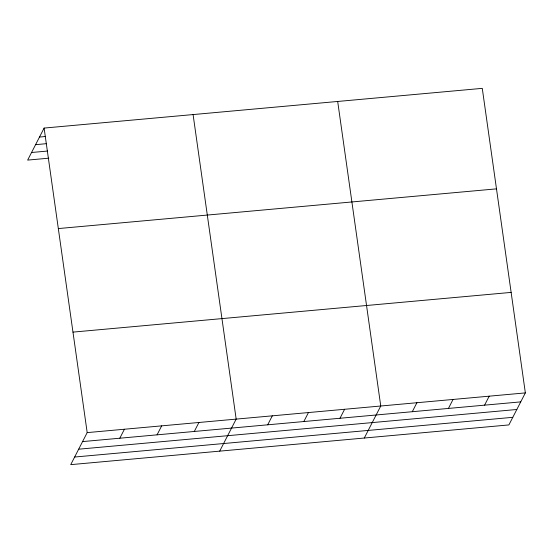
<?xml version="1.0" encoding="UTF-8"?>
<svg xmlns="http://www.w3.org/2000/svg" width="553" height="553" viewBox="0 0 553 553"><rect width="100%" height="100%" fill="white"/><g stroke="black" fill="none" stroke-linecap="round" stroke-linejoin="round"><path stroke-width="0.83" d="M44.109 128.075L87.187 432.612L70.729 464.644L508.891 424.925L525.35 392.9L482.271 88.356L44.109 128.075L27.65 160.1L48.809 158.186M119.814 438.218L124.432 429.232M157.059 434.845L161.676 425.858M194.303 431.464L198.921 422.485M219.7 451.137L236.166 419.105L193.087 114.568M267.693 424.815L272.311 415.828M303.839 421.538L308.456 412.552M339.991 418.262L344.609 409.275M364.296 438.031L380.754 405.999L337.683 101.462M412.289 411.709L416.907 402.722M448.435 408.432L453.052 399.446M484.587 405.155L489.205 396.176M39.498 137.054L45.422 136.522M35.586 144.665L46.59 143.662M31.556 152.497L47.641 151.038M58.328 228.569L496.49 188.856M72.975 332.111L511.138 292.399M87.187 432.612L525.35 392.9M82.57 441.591L520.732 401.879M78.664 449.202L516.827 409.49M74.634 457.034L512.797 417.321"/></g></svg>
